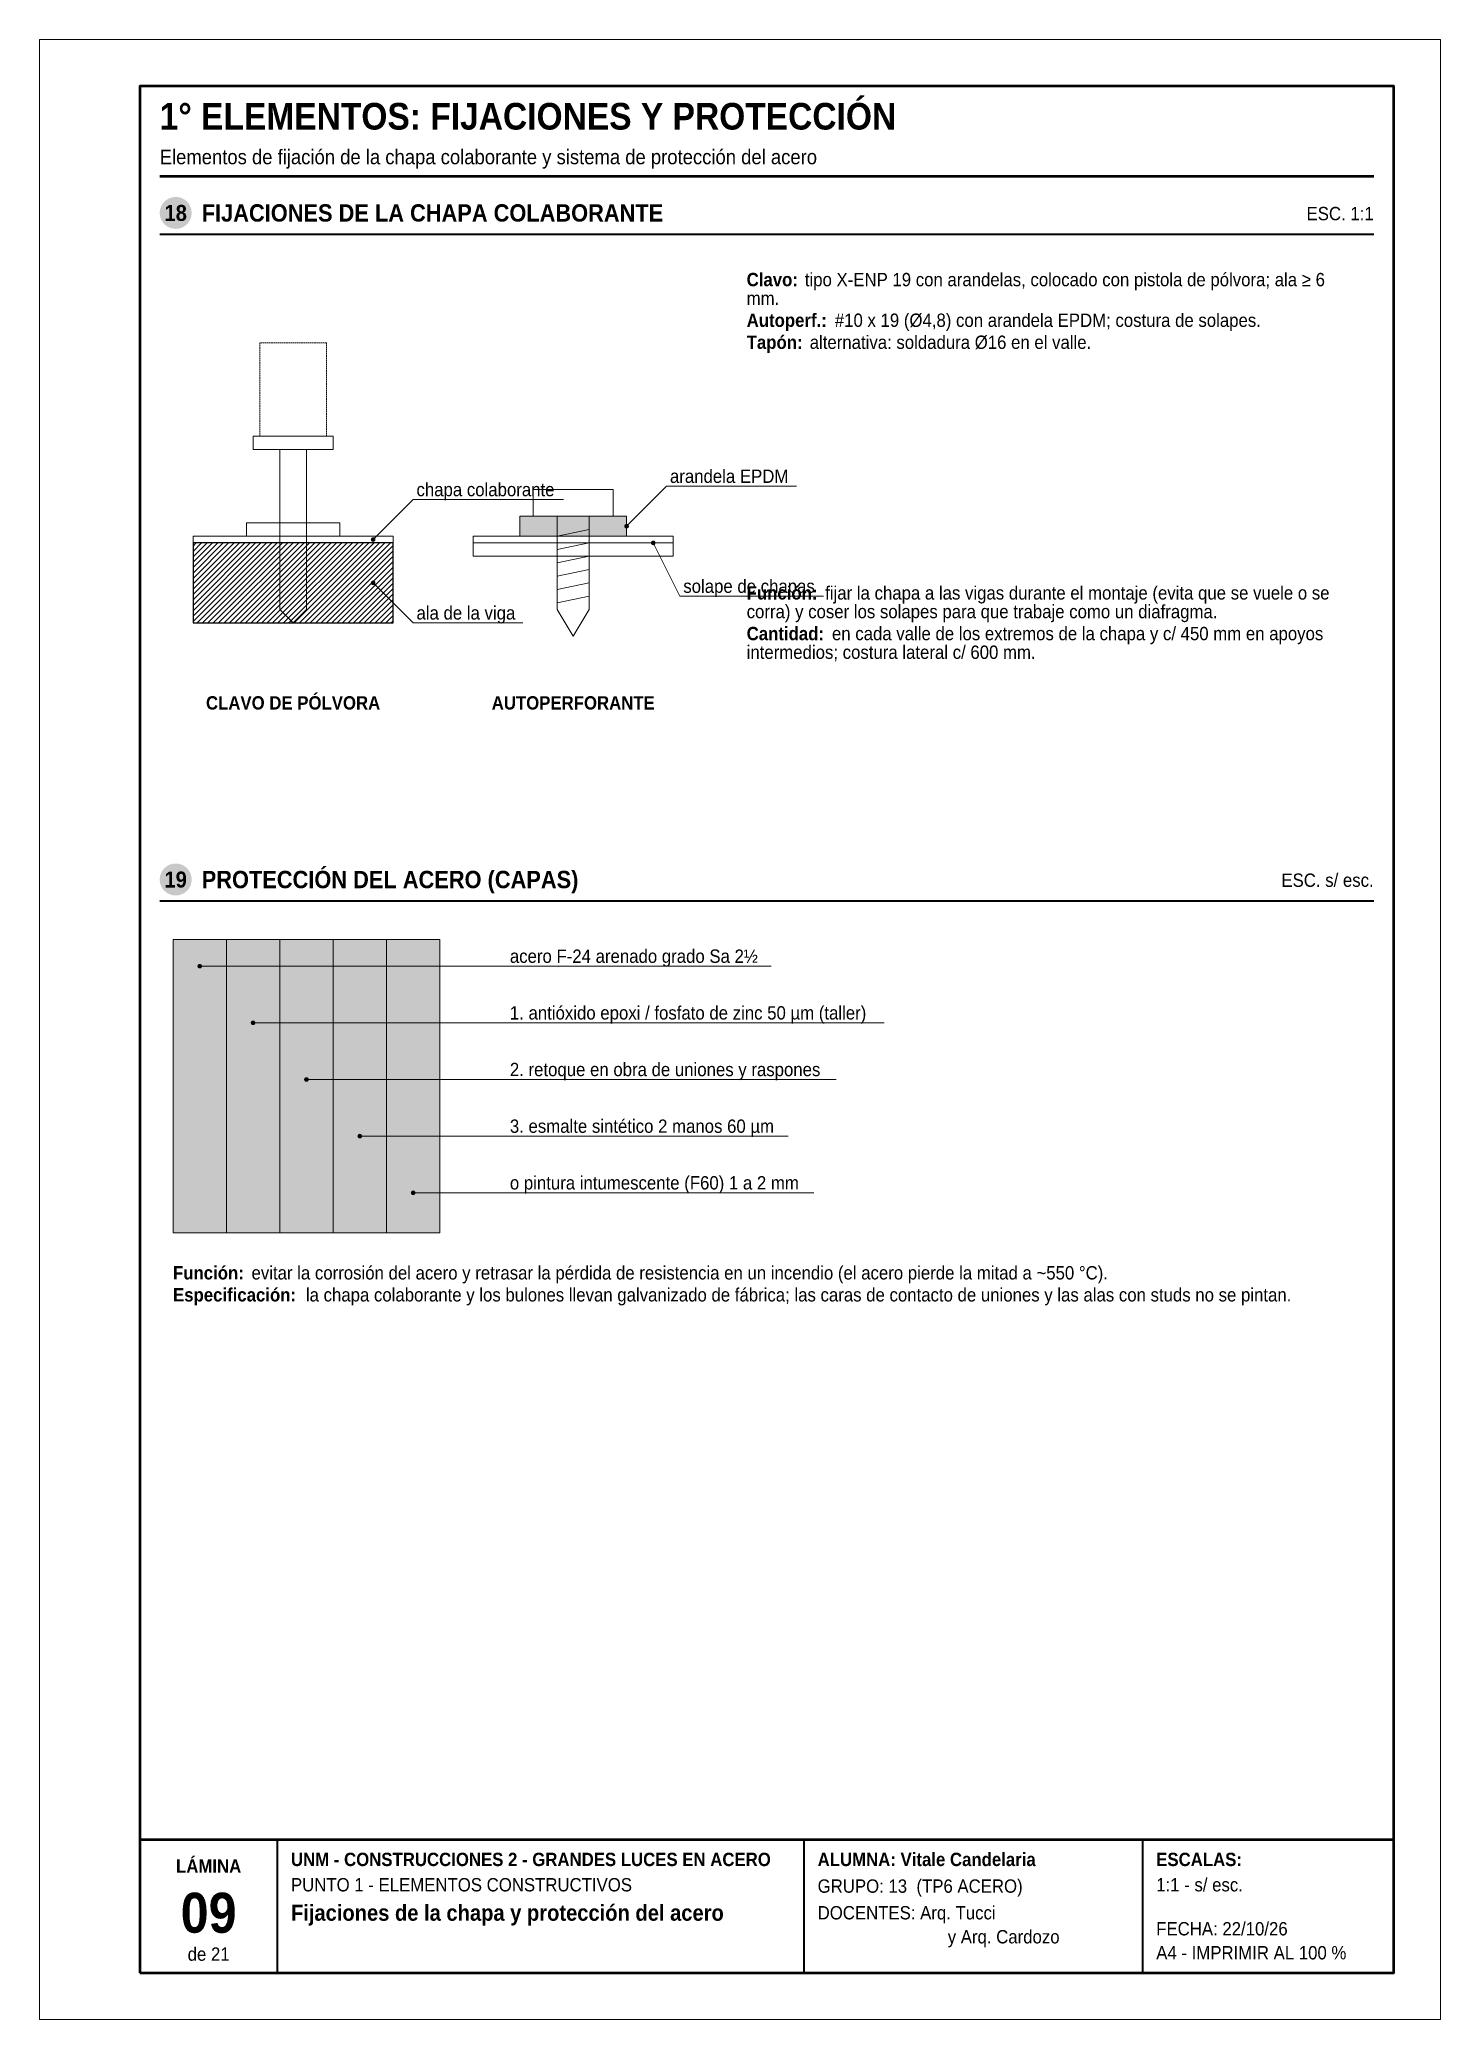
# Model space of a CAD drawing. Header units: millimetres. Extents: x 0 to 210, y 0 to 297.
import ezdxf
from ezdxf.enums import TextEntityAlignment as Align

# ---------------------------------------------------------------- set-up
doc = ezdxf.new("R2010")
doc.units = ezdxf.units.MM
doc.header["$LTSCALE"] = 0.35
doc.linetypes.add('DASHED2', pattern=[0.762, 0.635, -0.127])
for name, color, linetype in [('0-MARCO', 7, 'Continuous'), ('1-OCULTO', 8, 'DASHED2'), ('1-SECCION', 7, 'Continuous'), ('1-VISTA', 7, 'Continuous'), ('2-RAYADO', 8, 'Continuous'), ('3-REFS', 7, 'Continuous'), ('3-TEXTOS', 7, 'Continuous'), ('3-TITULOS', 7, 'Continuous')]:
    doc.layers.add(name, color=color, linetype=linetype)
doc.styles.add('ARIAL', font='arial.ttf')
doc.styles.add('ARIAL-NEGRITA', font='arialbd.ttf')

msp = doc.modelspace()

# ---------------------------------------------------------------- hatches: boundary and pattern name
at = {"layer": '2-RAYADO', "true_color": 0x3c3c3c}
h = msp.add_hatch(color=250, dxfattribs=at)
h.dxf.hatch_style = 1
h.paths.add_polyline_path([(72, 222.5), (88, 222.5), (88, 225.5), (72, 225.5)])
at = {"layer": '2-RAYADO'}
h = msp.add_hatch(dxfattribs=at)
h.set_pattern_fill('ANSI31', color=8, scale=0.18)
h.paths.add_polyline_path([(23, 209.5), (53, 209.5), (53, 221.5), (23, 221.5)])
at = {"layer": '2-RAYADO', "true_color": 0xffffff}
h = msp.add_hatch(color=7, dxfattribs=at)
h.dxf.hatch_style = 1
h.paths.add_polyline_path([(20, 118), (28, 118), (28, 162), (20, 162)])
at = {"layer": '2-RAYADO', "true_color": 0xe1e1e1}
h = msp.add_hatch(color=254, dxfattribs=at)
h.dxf.hatch_style = 1
h.paths.add_polyline_path([(28, 118), (36, 118), (36, 162), (28, 162)])
at = {"layer": '2-RAYADO', "true_color": 0xcdcdcd}
h = msp.add_hatch(color=254, dxfattribs=at)
h.dxf.hatch_style = 1
h.paths.add_polyline_path([(36, 118), (44, 118), (44, 162), (36, 162)])
at = {"layer": '2-RAYADO', "true_color": 0xb9b9b9}
h = msp.add_hatch(color=9, dxfattribs=at)
h.dxf.hatch_style = 1
h.paths.add_polyline_path([(44, 118), (52, 118), (52, 162), (44, 162)])
at = {"layer": '2-RAYADO', "true_color": 0xa5a5a5}
h = msp.add_hatch(color=253, dxfattribs=at)
h.dxf.hatch_style = 1
h.paths.add_polyline_path([(52, 118), (60, 118), (60, 162), (52, 162)])
at = {"layer": '3-REFS'}
h = msp.add_hatch(color=7, dxfattribs=at)
h.dxf.hatch_style = 1
edge = h.paths.add_edge_path()
edge.add_arc((88, 224), 0.35, 0, 360)
h = msp.add_hatch(color=7, dxfattribs=at)
h.dxf.hatch_style = 1
edge = h.paths.add_edge_path()
edge.add_arc((50, 222), 0.35, 0, 360)
h = msp.add_hatch(color=7, dxfattribs=at)
h.dxf.hatch_style = 1
edge = h.paths.add_edge_path()
edge.add_arc((92, 221.5), 0.35, 0, 360)
h = msp.add_hatch(color=7, dxfattribs=at)
h.dxf.hatch_style = 1
edge = h.paths.add_edge_path()
edge.add_arc((50, 215.5), 0.35, 0, 360)
h = msp.add_hatch(color=7, dxfattribs=at)
h.dxf.hatch_style = 1
edge = h.paths.add_edge_path()
edge.add_arc((24, 158), 0.35, 0, 360)
h = msp.add_hatch(color=7, dxfattribs=at)
h.dxf.hatch_style = 1
edge = h.paths.add_edge_path()
edge.add_arc((32, 149.5), 0.35, 0, 360)
h = msp.add_hatch(color=7, dxfattribs=at)
h.dxf.hatch_style = 1
edge = h.paths.add_edge_path()
edge.add_arc((40, 141), 0.35, 0, 360)
h = msp.add_hatch(color=7, dxfattribs=at)
h.dxf.hatch_style = 1
edge = h.paths.add_edge_path()
edge.add_arc((48, 132.5), 0.35, 0, 360)
h = msp.add_hatch(color=7, dxfattribs=at)
h.dxf.hatch_style = 1
edge = h.paths.add_edge_path()
edge.add_arc((56, 124), 0.35, 0, 360)
at = {"layer": '3-TITULOS'}
h = msp.add_hatch(color=7, dxfattribs=at)
h.dxf.hatch_style = 1
edge = h.paths.add_edge_path()
edge.add_arc((20.4, 271), 2.4, 0, 360)
h = msp.add_hatch(color=7, dxfattribs=at)
h.dxf.hatch_style = 1
edge = h.paths.add_edge_path()
edge.add_arc((20.4, 171), 2.4, 0, 360)

# ---------------------------------------------------------------- linework, layer by layer
at = {"layer": '0-MARCO', "color": 9, "lineweight": 0}
msp.add_lwpolyline([(0, 0), (210, 0), (210, 297), (0, 297)], close=True, dxfattribs=at)
at = {"layer": '0-MARCO', "lineweight": 50}
msp.add_lwpolyline([(15, 7), (203, 7), (203, 290), (15, 290)], close=True, dxfattribs=at)
msp.add_lwpolyline([(15, 27), (203, 27)], dxfattribs=at)
at = {"layer": '0-MARCO', "lineweight": 35}
for points in [[(35.68, 7), (35.68, 27)], [(114.64, 7), (114.64, 27)], [(165.4, 7), (165.4, 27)]]:
    msp.add_lwpolyline(points, dxfattribs=at)
at = {"layer": '1-OCULTO', "lineweight": 9}
msp.add_lwpolyline([(33, 237.5), (43, 237.5), (43, 251.5), (33, 251.5)], close=True, dxfattribs=at)
at = {"layer": '1-SECCION', "lineweight": 18}
for points in [[(23, 221.5), (53, 221.5), (53, 222.5), (23, 222.5)], [(65, 221.5), (95, 221.5), (95, 222.5), (65, 222.5)], [(65, 219.5), (95, 219.5), (95, 221.5), (65, 221.5)]]:
    msp.add_lwpolyline(points, close=True, dxfattribs=at)
at = {"layer": '1-SECCION', "lineweight": 25}
msp.add_lwpolyline([(23, 209.5), (53, 209.5), (53, 221.5), (23, 221.5)], close=True, dxfattribs=at)
at = {"layer": '1-VISTA', "lineweight": 18}
for points in [[(32, 235.5), (44, 235.5), (44, 237.5), (32, 237.5)], [(36, 211.5), (38, 209.5), (40, 211.5), (40, 235.5), (36, 235.5)], [(74, 225.5), (86, 225.5), (86, 229.5), (74, 229.5)], [(31, 222.5), (45, 222.5), (45, 224.5), (31, 224.5)], [(72, 222.5), (88, 222.5), (88, 225.5), (72, 225.5)], [(77.6, 211.5), (80, 207.5), (82.4, 211.5), (82.4, 225.5), (77.6, 225.5)]]:
    msp.add_lwpolyline(points, close=True, dxfattribs=at)
at = {"layer": '1-VISTA', "lineweight": 9}
for points in [[(77.6, 222.5), (82.4, 223.5)], [(77.6, 220.5), (82.4, 221.5)], [(77.6, 218.5), (82.4, 219.5)], [(77.6, 216.5), (82.4, 217.5)], [(77.6, 214.5), (82.4, 215.5)], [(77.6, 212.5), (82.4, 213.5)]]:
    msp.add_lwpolyline(points, dxfattribs=at)
at = {"layer": '1-VISTA', "lineweight": 13}
for points in [[(20, 118), (28, 118), (28, 162), (20, 162)], [(28, 118), (36, 118), (36, 162), (28, 162)], [(36, 118), (44, 118), (44, 162), (36, 162)], [(44, 118), (52, 118), (52, 162), (44, 162)], [(52, 118), (60, 118), (60, 162), (52, 162)]]:
    msp.add_lwpolyline(points, close=True, dxfattribs=at)
at = {"layer": '3-REFS', "lineweight": 13}
for points in [[(88, 224), (94, 230)], [(94, 230), (113.47, 230)], [(50, 222), (56, 228)], [(56, 228), (78.53, 228)], [(92, 221.5), (96, 213.5)], [(50, 215.5), (56, 209.5)], [(96, 213.5), (117.51, 213.5)], [(56, 209.5), (72.42, 209.5)], [(24, 158), (70, 158)], [(70, 158), (109.69, 158)], [(32, 149.5), (70, 149.5)], [(70, 149.5), (126.61, 149.5)], [(40, 141), (70, 141)], [(70, 141), (119.44, 141)], [(48, 132.5), (70, 132.5)], [(70, 132.5), (112.21, 132.5)], [(56, 124), (70, 124)], [(70, 124), (116.08, 124)]]:
    msp.add_lwpolyline(points, dxfattribs=at)
at = {"layer": '3-TITULOS', "lineweight": 50}
msp.add_lwpolyline([(18, 276.5), (200, 276.5)], dxfattribs=at)
at = {"layer": '3-TITULOS', "lineweight": 35}
for points in [[(18, 267.8), (200, 267.8)], [(18, 167.8), (200, 167.8)]]:
    msp.add_lwpolyline(points, dxfattribs=at)

# ---------------------------------------------------------------- texts
at = {"layer": '3-TEXTOS', "width": 0.9}
for s, height, style, p in [('Clavo:', 2, 'ARIAL-NEGRITA', (106, 260)), ('tipo X-ENP 19 con arandelas, colocado con pistola de pólvora; ala ≥ 6', 2, 'ARIAL', (114.72, 260)), ('mm.', 2, 'ARIAL', (106, 257.2)), ('Autoperf.:', 2, 'ARIAL-NEGRITA', (106, 253.9)), ('#10 x 19 (Ø4,8) con arandela EPDM; costura de solapes.', 2, 'ARIAL', (119.22, 253.9)), ('Tapón:', 2, 'ARIAL-NEGRITA', (106, 250.6)), ('alternativa: soldadura Ø16 en el valle.', 2, 'ARIAL', (115.45, 250.6)), ('arandela EPDM', 2, 'ARIAL', (94.5, 230.5)), ('chapa colaborante', 2, 'ARIAL', (56.5, 228.5)), ('solape de chapas', 2, 'ARIAL', (96.5, 214)), ('Función:', 2, 'ARIAL-NEGRITA', (106, 213)), ('fijar la chapa a las vigas durante el montaje (evita que se vuele o se', 2, 'ARIAL', (117.77, 213)), ('ala de la viga', 2, 'ARIAL', (56.5, 210)), ('corra) y coser los solapes para que trabaje como un diafragma.', 2, 'ARIAL', (106, 210.2)), ('Cantidad:', 2, 'ARIAL-NEGRITA', (106, 206.9)), ('en cada valle de los extremos de la chapa y c/ 450 mm en apoyos', 2, 'ARIAL', (118.79, 206.9)), ('intermedios; costura lateral c/ 600 mm.', 2, 'ARIAL', (106, 204.1)), ('acero F-24 arenado grado Sa 2½', 2, 'ARIAL', (70.5, 158.5)), ('1. antióxido epoxi / fosfato de zinc 50 µm (taller)', 2, 'ARIAL', (70.5, 150)), ('2. retoque en obra de uniones y raspones', 2, 'ARIAL', (70.5, 141.5)), ('3. esmalte sintético 2 manos 60 µm', 2, 'ARIAL', (70.5, 133)), ('o pintura intumescente (F60) 1 a 2 mm', 2, 'ARIAL', (70.5, 124.5)), ('Función:', 2, 'ARIAL-NEGRITA', (20, 111)), ('evitar la corrosión del acero y retrasar la pérdida de resistencia en un incendio (el acero pierde la mitad a ~550 °C).', 2, 'ARIAL', (31.77, 111)), ('Especificación:', 2, 'ARIAL-NEGRITA', (20, 107.7)), ('la chapa colaborante y los bulones llevan galvanizado de fábrica; las caras de contacto de uniones y las alas con studs no se pintan.', 2, 'ARIAL', (39.92, 107.7)), ('UNM - CONSTRUCCIONES 2 - GRANDES LUCES EN ACERO', 2, 'ARIAL-NEGRITA', (37.68, 23)), ('ALUMNA: Vitale Candelaria', 2, 'ARIAL-NEGRITA', (116.64, 23)), ('ESCALAS:', 2, 'ARIAL-NEGRITA', (167.4, 23)), ('PUNTO 1 - ELEMENTOS CONSTRUCTIVOS', 2, 'ARIAL', (37.68, 19.2)), ('GRUPO: 13  (TP6 ACERO)', 2, 'ARIAL', (116.64, 19)), ('1:1 - s/ esc.', 2, 'ARIAL', (167.4, 19.2)), ('Fijaciones de la chapa y protección del acero', 2.4, 'ARIAL-NEGRITA', (37.68, 14.8)), ('DOCENTES: Arq. Tucci', 2, 'ARIAL', (116.64, 15)), ('y Arq. Cardozo', 2, 'ARIAL', (136.14, 11.4)), ('FECHA: 22/10/26', 2, 'ARIAL', (167.4, 12.6)), ('A4 - IMPRIMIR AL 100 %', 2, 'ARIAL', (167.4, 9))]:
    msp.add_text(s, height=height, dxfattribs=dict(at, style=style)).set_placement(p)
at = {"layer": '3-TEXTOS', "style": 'ARIAL-NEGRITA', "width": 0.9}
for s, p in [('CLAVO DE PÓLVORA', (38, 197.5)), ('AUTOPERFORANTE', (80, 197.5))]:
    msp.add_text(s, height=2, dxfattribs=at).set_placement(p, align=Align.MIDDLE_CENTER)
at = {"layer": '3-TITULOS', "width": 0.9}
for s, height, style, p in [('1° ELEMENTOS: FIJACIONES Y PROTECCIÓN', 4, 'ARIAL-NEGRITA', (18, 283.5)), ('Elementos de fijación de la chapa colaborante y sistema de protección del acero', 2.2, 'ARIAL', (18, 278.3))]:
    msp.add_text(s, height=height, dxfattribs=dict(at, style=style)).set_placement(p)
at = {"layer": '3-TITULOS', "color": 7, "true_color": 0xffffff, "style": 'ARIAL-NEGRITA', "width": 0.9}
for s, p in [('18', (20.4, 271)), ('19', (20.4, 171))]:
    msp.add_text(s, height=2.4, dxfattribs=at).set_placement(p, align=Align.MIDDLE_CENTER)
at = {"layer": '3-TITULOS', "style": 'ARIAL-NEGRITA', "width": 0.9}
for s, p in [('FIJACIONES DE LA CHAPA COLABORANTE', (24.3, 271)), ('PROTECCIÓN DEL ACERO (CAPAS)', (24.3, 171))]:
    msp.add_text(s, height=2.6, dxfattribs=at).set_placement(p, align=Align.MIDDLE_LEFT)
at = {"layer": '3-TITULOS', "style": 'ARIAL', "width": 0.9}
for s, p in [('ESC. 1:1', (200, 270.9)), ('ESC. s/ esc.', (200, 170.9))]:
    msp.add_text(s, height=2, dxfattribs=at).set_placement(p, align=Align.MIDDLE_RIGHT)
at = {"layer": '3-TITULOS', "width": 0.9}
for s, height, style, p in [('LÁMINA', 2, 'ARIAL-NEGRITA', (25.34, 23)), ('09', 6, 'ARIAL-NEGRITA', (25.34, 16)), ('de 21', 2, 'ARIAL', (25.34, 9.8))]:
    msp.add_text(s, height=height, dxfattribs=dict(at, style=style)).set_placement(p, align=Align.MIDDLE_CENTER)

doc.saveas('drawing.dxf')
